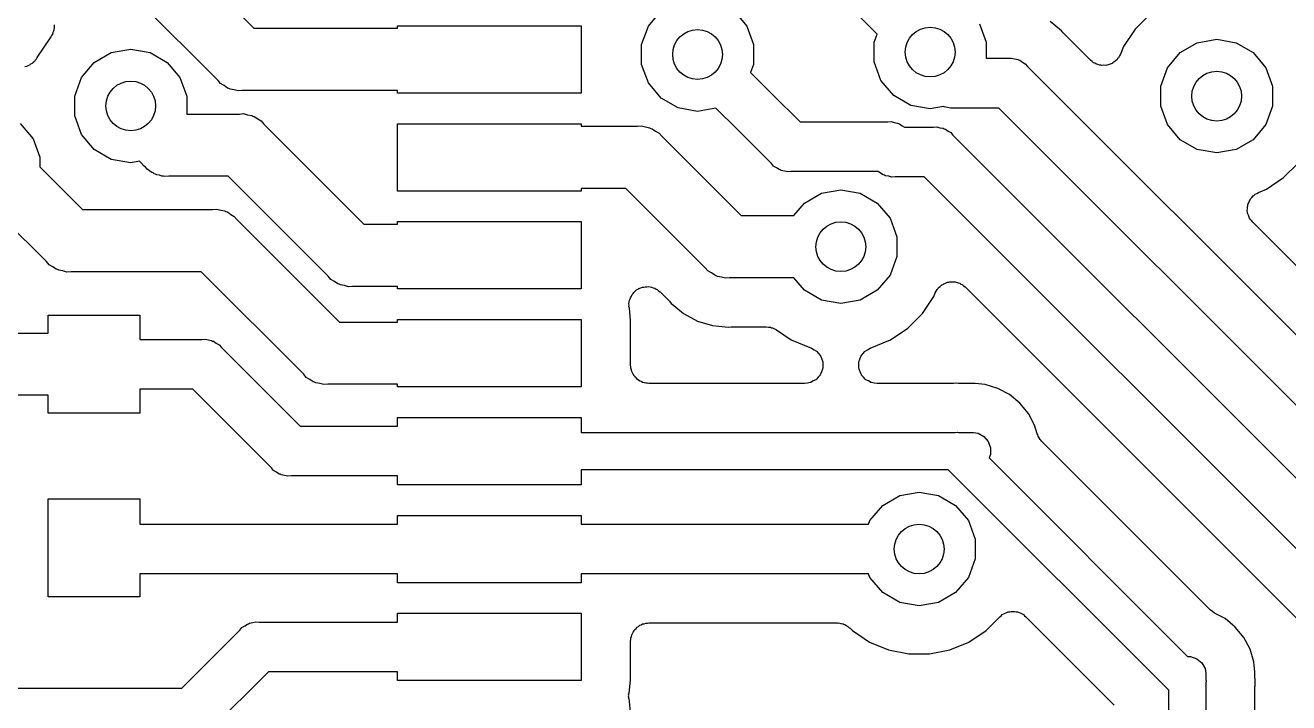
# Model space of a CAD drawing. Extents: x 91 to 190.2, y -113.9 to -59.9.
# Drawn here: x 128.57 to 138.89, y -92.38 to -86.84 of the extents above; entities that cross this region are included whole.
import ezdxf

# ---------------------------------------------------------------- set-up
doc = ezdxf.new("R2010")
doc.units = 0
doc.header["$MEASUREMENT"] = 0
doc.layers.add('BLACK', color=7, linetype='CONTINUOUS')

msp = doc.modelspace()

# ---------------------------------------------------------------- linework, layer by layer
at = {"layer": 'BLACK', "linetype": 'CONTINUOUS'}
for p, q in [((135.527, -86.914), (134.723, -86.11)), ((129.877, -86.308), (130.435, -86.866)), ((130.143, -87.2918), (129.502, -86.6515)), ((133.658, -86.8479), (133.762, -86.7244)), ((134.358, -86.7244), (134.462, -86.8479)), ((137.754, -86.7542), (137.634, -86.8736)), ((128.8, -86.8888), (128.795, -86.9007)), ((128.802, -86.8757), (128.8, -86.8888)), ((128.805, -86.8631), (128.802, -86.8757)), ((128.805, -86.8369), (128.804, -86.85)), ((128.804, -86.85), (128.805, -86.8631)), ((130.435, -86.866), (131.61, -86.866)), ((131.61, -86.866), (131.61, -86.845)), ((131.61, -86.845), (133.11, -86.845)), ((133.11, -86.845), (133.11, -87.395)), ((133.603, -86.9994), (133.658, -86.8479)), ((134.462, -86.8479), (134.517, -86.9994)), ((136.362, -86.8279), (136.417, -86.9794)), ((137.033, -86.8854), (136.941, -86.81)), ((137.047, -86.9027), (137.033, -86.8854)), ((137.634, -86.8736), (137.54, -87.014)), ((128.771, -86.9439), (128.664, -87.1037)), ((128.778, -86.936), (128.771, -86.9439)), ((128.784, -86.9241), (128.778, -86.936)), ((128.792, -86.9134), (128.784, -86.9241)), ((128.795, -86.9007), (128.792, -86.9134)), ((135.503, -86.9794), (135.527, -86.914)), ((135.503, -87.1406), (135.503, -86.9794)), ((136.417, -86.9794), (136.417, -87.1108)), ((137.052, -86.9076), (137.047, -86.9027)), ((137.057, -86.9136), (137.052, -86.9076)), ((137.269, -87.1263), (137.057, -86.9136)), ((138.002, -87.0644), (138.141, -86.9837)), ((138.141, -86.9837), (138.3, -86.9557)), ((138.3, -86.9557), (138.459, -86.9837)), ((138.459, -86.9837), (138.598, -87.0644)), ((129.132, -87.1444), (129.271, -87.0637)), ((129.271, -87.0637), (129.43, -87.0357)), ((129.43, -87.0357), (129.589, -87.0637)), ((129.589, -87.0637), (129.728, -87.1444)), ((133.603, -87.1606), (133.603, -86.9994)), ((134.517, -86.9994), (134.517, -87.1606)), ((137.505, -87.0914), (137.498, -87.1063)), ((137.514, -87.0776), (137.505, -87.0914)), ((137.54, -87.014), (137.514, -87.0776)), ((137.898, -87.1879), (138.002, -87.0644)), ((138.598, -87.0644), (138.702, -87.1879)), ((128.578, -87.1781), (128.564, -87.1798)), ((128.589, -87.1721), (128.578, -87.1781)), ((128.602, -87.1681), (128.589, -87.1721)), ((128.612, -87.1601), (128.602, -87.1681)), ((128.624, -87.1541), (128.612, -87.1601)), ((128.633, -87.1444), (128.624, -87.1541)), ((128.643, -87.1364), (128.633, -87.1444)), ((128.65, -87.1253), (128.643, -87.1364)), ((128.659, -87.1157), (128.65, -87.1253)), ((128.664, -87.1037), (128.659, -87.1157)), ((129.028, -87.2679), (129.132, -87.1444)), ((129.728, -87.1444), (129.832, -87.2679)), ((133.658, -87.3121), (133.603, -87.1606)), ((134.517, -87.1606), (134.493, -87.226)), ((135.558, -87.2921), (135.503, -87.1406)), ((136.417, -87.1108), (136.595, -87.1108)), ((136.595, -87.1108), (136.622, -87.1084)), ((136.622, -87.1084), (136.648, -87.1154)), ((136.648, -87.1154), (136.675, -87.1201)), ((136.675, -87.1201), (136.682, -87.1246)), ((136.682, -87.1246), (136.691, -87.127)), ((136.691, -87.127), (136.713, -87.1424)), ((136.713, -87.1424), (136.737, -87.1559)), ((136.737, -87.1559), (136.754, -87.1766)), ((136.754, -87.1766), (140.474, -90.8968)), ((137.283, -87.1357), (137.269, -87.1263)), ((137.295, -87.1467), (137.283, -87.1357)), ((137.304, -87.1505), (137.295, -87.1467)), ((137.312, -87.1562), (137.304, -87.1505)), ((137.328, -87.1604), (137.312, -87.1562)), ((137.343, -87.1667), (137.328, -87.1604)), ((137.353, -87.1671), (137.343, -87.1667)), ((137.362, -87.1697), (137.353, -87.1671)), ((137.379, -87.1682), (137.362, -87.1697)), ((137.395, -87.1689), (137.379, -87.1682)), ((137.404, -87.166), (137.395, -87.1689)), ((137.414, -87.1651), (137.404, -87.166)), ((137.429, -87.1582), (137.414, -87.1651)), ((137.445, -87.1533), (137.429, -87.1582)), ((137.452, -87.1473), (137.445, -87.1533)), ((137.461, -87.1431), (137.452, -87.1473)), ((137.473, -87.1315), (137.461, -87.1431)), ((137.486, -87.1216), (137.473, -87.1315)), ((137.491, -87.1132), (137.486, -87.1216)), ((137.498, -87.1063), (137.491, -87.1132)), ((137.843, -87.3394), (137.898, -87.1879)), ((138.702, -87.1879), (138.757, -87.3394)), ((128.973, -87.4194), (129.028, -87.2679)), ((129.832, -87.2679), (129.887, -87.4194)), ((130.164, -87.3176), (130.143, -87.2918)), ((134.493, -87.226), (134.673, -87.4061)), ((135.662, -87.4156), (135.558, -87.2921)), ((130.193, -87.3344), (130.164, -87.3176)), ((130.221, -87.3538), (130.193, -87.3344)), ((130.232, -87.3567), (130.221, -87.3538)), ((130.242, -87.3624), (130.232, -87.3567)), ((130.275, -87.3682), (130.242, -87.3624)), ((130.308, -87.3769), (130.275, -87.3682)), ((130.341, -87.374), (130.308, -87.3769)), ((131.61, -87.374), (130.341, -87.374)), ((131.61, -87.395), (131.61, -87.374)), ((133.11, -87.395), (131.61, -87.395)), ((133.762, -87.4356), (133.658, -87.3121)), ((134.673, -87.4061), (134.673, -87.4061)), ((134.673, -87.4061), (134.898, -87.6304)), ((137.843, -87.5006), (137.843, -87.3394)), ((138.757, -87.3394), (138.757, -87.5006)), ((128.973, -87.5806), (128.973, -87.4194)), ((129.887, -87.4194), (129.887, -87.566)), ((133.901, -87.5163), (133.762, -87.4356)), ((135.801, -87.4963), (135.662, -87.4156)), ((135.96, -87.5243), (135.801, -87.4963)), ((136.069, -87.5051), (135.96, -87.5243)), ((136.073, -87.5079), (136.069, -87.5051)), ((136.1, -87.5126), (136.073, -87.5079)), ((136.126, -87.5195), (136.1, -87.5126)), ((137.898, -87.6521), (137.843, -87.5006)), ((138.757, -87.5006), (138.702, -87.6521)), ((129.028, -87.7321), (128.973, -87.5806)), ((129.887, -87.566), (130.319, -87.566)), ((130.319, -87.566), (130.352, -87.5631)), ((130.352, -87.5631), (130.385, -87.5718)), ((130.385, -87.5718), (130.418, -87.5776)), ((130.418, -87.5776), (130.428, -87.5833)), ((130.428, -87.5833), (130.439, -87.5862)), ((130.439, -87.5862), (130.467, -87.6056)), ((130.467, -87.6056), (130.496, -87.6224)), ((134.06, -87.5443), (133.901, -87.5163)), ((134.21, -87.5177), (134.06, -87.5443)), ((134.386, -87.6935), (134.21, -87.5177)), ((136.153, -87.5172), (136.126, -87.5195)), ((136.52, -87.5172), (136.153, -87.5172)), ((140.24, -91.2374), (136.52, -87.5172)), ((128.528, -87.6444), (128.632, -87.7679)), ((130.496, -87.6224), (130.517, -87.6482)), ((130.517, -87.6482), (131.335, -88.466)), ((131.61, -88.195), (131.61, -87.645)), ((131.61, -87.645), (133.11, -87.645)), ((133.11, -87.645), (133.11, -87.666)), ((133.11, -87.666), (133.569, -87.666)), ((133.569, -87.666), (133.602, -87.6631)), ((133.602, -87.6631), (133.635, -87.6718)), ((133.635, -87.6718), (133.668, -87.6776)), ((133.668, -87.6776), (133.678, -87.6833)), ((133.678, -87.6833), (133.689, -87.6862)), ((133.689, -87.6862), (133.717, -87.7056)), ((133.717, -87.7056), (133.746, -87.7224)), ((134.664, -87.971), (134.386, -87.6935)), ((134.386, -87.6935), (134.386, -87.6935)), ((134.898, -87.6304), (135.613, -87.6304)), ((135.613, -87.6304), (135.64, -87.6281)), ((135.64, -87.6281), (135.666, -87.635)), ((135.666, -87.635), (135.692, -87.6397)), ((135.692, -87.6397), (135.7, -87.6442)), ((135.7, -87.6442), (135.709, -87.6466)), ((135.709, -87.6466), (135.731, -87.6621)), ((135.731, -87.6621), (135.75, -87.6732)), ((135.75, -87.6732), (135.988, -87.6732)), ((135.988, -87.6732), (136.014, -87.6709)), ((136.014, -87.6709), (136.04, -87.6778)), ((136.04, -87.6778), (136.067, -87.6825)), ((136.067, -87.6825), (136.075, -87.687)), ((136.075, -87.687), (136.084, -87.6894)), ((136.084, -87.6894), (136.106, -87.7049)), ((136.106, -87.7049), (136.129, -87.7183)), ((136.129, -87.7183), (136.146, -87.739)), ((138.002, -87.7756), (137.898, -87.6521)), ((138.702, -87.6521), (138.598, -87.7756)), ((128.632, -87.7679), (128.687, -87.9194)), ((129.132, -87.8556), (129.028, -87.7321)), ((133.746, -87.7224), (133.767, -87.7482)), ((133.767, -87.7482), (134.415, -88.396)), ((136.146, -87.739), (140.444, -92.0368)), ((138.141, -87.8563), (138.002, -87.7756)), ((138.598, -87.7756), (138.459, -87.8563)), ((128.687, -87.9194), (128.687, -87.998)), ((129.271, -87.9363), (129.132, -87.8556)), ((138.3, -87.8843), (138.141, -87.8563)), ((138.459, -87.8563), (138.3, -87.8843)), ((128.687, -87.998), (129.035, -88.346)), ((129.43, -87.9643), (129.271, -87.9363)), ((129.502, -87.9515), (129.43, -87.9643)), ((129.527, -87.976), (129.502, -87.9515)), ((129.532, -87.9858), (129.527, -87.976)), ((129.55, -88.0003), (129.532, -87.9858)), ((129.564, -88.0176), (129.55, -88.0003)), ((129.584, -88.0289), (129.564, -88.0176)), ((129.601, -88.0434), (129.584, -88.0289)), ((134.681, -87.9917), (134.664, -87.971)), ((134.704, -88.0051), (134.681, -87.9917)), ((134.726, -88.0206), (134.704, -88.0051)), ((134.735, -88.023), (134.726, -88.0206)), ((134.743, -88.0275), (134.735, -88.023)), ((134.77, -88.0322), (134.743, -88.0275)), ((138.846, -88.0858), (138.966, -87.9664)), ((129.612, -88.0472), (129.601, -88.0434)), ((129.621, -88.0538), (129.612, -88.0472)), ((129.632, -88.0567), (129.621, -88.0538)), ((129.642, -88.0624), (129.632, -88.0567)), ((129.664, -88.0663), (129.642, -88.0624)), ((129.685, -88.074), (129.664, -88.0663)), ((129.697, -88.074), (129.685, -88.074)), ((129.708, -88.0769), (129.697, -88.074)), ((129.741, -88.074), (129.708, -88.0769)), ((130.225, -88.074), (129.741, -88.074)), ((131.043, -88.8918), (130.225, -88.074)), ((134.796, -88.0391), (134.77, -88.0322)), ((134.822, -88.0368), (134.796, -88.0391)), ((135.536, -88.0368), (134.822, -88.0368)), ((135.555, -88.0479), (135.536, -88.0368)), ((135.577, -88.0634), (135.555, -88.0479)), ((135.586, -88.0658), (135.577, -88.0634)), ((135.594, -88.0703), (135.586, -88.0658)), ((135.621, -88.075), (135.594, -88.0703)), ((135.647, -88.0819), (135.621, -88.075)), ((135.674, -88.0796), (135.647, -88.0819)), ((135.912, -88.0796), (135.674, -88.0796)), ((140.21, -92.3774), (135.912, -88.0796)), ((138.706, -88.1796), (138.846, -88.0858)), ((133.11, -88.195), (131.61, -88.195)), ((133.475, -88.174), (133.11, -88.174)), ((133.11, -88.174), (133.11, -88.195)), ((134.123, -88.8218), (133.475, -88.174)), ((134.932, -88.2944), (135.071, -88.2137)), ((135.071, -88.2137), (135.23, -88.1857)), ((135.23, -88.1857), (135.389, -88.2137)), ((135.389, -88.2137), (135.528, -88.2944)), ((138.588, -88.247), (138.598, -88.234)), ((138.598, -88.234), (138.607, -88.2287)), ((138.607, -88.2287), (138.614, -88.2217)), ((138.614, -88.2217), (138.629, -88.2148)), ((138.629, -88.2148), (138.642, -88.206)), ((138.642, -88.206), (138.706, -88.1796)), ((134.846, -88.396), (134.932, -88.2944)), ((135.528, -88.2944), (135.632, -88.4179)), ((138.551, -88.325), (138.554, -88.3156)), ((138.552, -88.3414), (138.551, -88.325)), ((138.554, -88.3156), (138.555, -88.3058)), ((138.555, -88.3058), (138.562, -88.2909)), ((138.562, -88.2909), (138.567, -88.2753)), ((138.567, -88.2753), (138.573, -88.2675)), ((138.573, -88.2675), (138.577, -88.2586)), ((138.577, -88.2586), (138.588, -88.247)), ((128.743, -88.7718), (128.4, -88.4296)), ((129.035, -88.346), (130.099, -88.346)), ((130.099, -88.346), (130.132, -88.3431)), ((130.132, -88.3431), (130.165, -88.3518)), ((130.165, -88.3518), (130.198, -88.3576)), ((130.198, -88.3576), (130.208, -88.3633)), ((130.208, -88.3633), (130.219, -88.3662)), ((130.219, -88.3662), (130.247, -88.3856)), ((130.247, -88.3856), (130.276, -88.4024)), ((130.276, -88.4024), (130.297, -88.4282)), ((130.297, -88.4282), (131.135, -89.266)), ((134.415, -88.396), (134.846, -88.396)), ((135.632, -88.4179), (135.687, -88.5694)), ((138.55, -88.3577), (138.552, -88.3414)), ((138.553, -88.3672), (138.55, -88.3577)), ((138.553, -88.3771), (138.553, -88.3672)), ((138.56, -88.3922), (138.553, -88.3771)), ((138.564, -88.408), (138.56, -88.3922)), ((138.569, -88.4161), (138.564, -88.408)), ((138.573, -88.4252), (138.569, -88.4161)), ((138.584, -88.4373), (138.573, -88.4252)), ((138.594, -88.4507), (138.584, -88.4373)), ((131.335, -88.466), (131.61, -88.466)), ((131.61, -88.466), (131.61, -88.445)), ((131.61, -88.445), (133.11, -88.445)), ((133.11, -88.445), (133.11, -88.995)), ((140.545, -90.4017), (138.594, -88.4507)), ((135.687, -88.5694), (135.687, -88.7306)), ((135.687, -88.7306), (135.632, -88.8821)), ((128.764, -88.7976), (128.743, -88.7718)), ((128.793, -88.8144), (128.764, -88.7976)), ((128.821, -88.8338), (128.793, -88.8144)), ((128.832, -88.8367), (128.821, -88.8338)), ((128.842, -88.8424), (128.832, -88.8367)), ((128.875, -88.8482), (128.842, -88.8424)), ((128.908, -88.8569), (128.875, -88.8482)), ((128.941, -88.854), (128.908, -88.8569)), ((130.005, -88.854), (128.941, -88.854)), ((130.843, -89.6918), (130.005, -88.854)), ((134.144, -88.8476), (134.123, -88.8218)), ((134.173, -88.8644), (134.144, -88.8476)), ((131.064, -88.9176), (131.043, -88.8918)), ((131.093, -88.9344), (131.064, -88.9176)), ((131.121, -88.9538), (131.093, -88.9344)), ((131.132, -88.9567), (131.121, -88.9538)), ((131.142, -88.9624), (131.132, -88.9567)), ((134.201, -88.8838), (134.173, -88.8644)), ((134.212, -88.8867), (134.201, -88.8838)), ((134.222, -88.8924), (134.212, -88.8867)), ((134.255, -88.8982), (134.222, -88.8924)), ((134.288, -88.9069), (134.255, -88.8982)), ((134.321, -88.904), (134.288, -88.9069)), ((134.846, -88.904), (134.321, -88.904)), ((134.932, -89.0056), (134.846, -88.904)), ((135.632, -88.8821), (135.528, -89.0056)), ((136.054, -88.9623), (136.063, -88.9581)), ((136.063, -88.9581), (136.071, -88.9521)), ((136.071, -88.9521), (136.086, -88.9472)), ((136.086, -88.9472), (136.101, -88.9402)), ((136.101, -88.9402), (136.111, -88.9394)), ((136.111, -88.9394), (136.12, -88.9364)), ((136.12, -88.9364), (136.137, -88.9371)), ((136.137, -88.9371), (136.153, -88.9357)), ((136.153, -88.9357), (136.163, -88.9383)), ((136.163, -88.9383), (136.172, -88.9387)), ((136.172, -88.9387), (136.188, -88.9449)), ((136.188, -88.9449), (136.203, -88.9492)), ((136.203, -88.9492), (136.211, -88.9548)), ((136.211, -88.9548), (136.221, -88.9586)), ((131.175, -88.9682), (131.142, -88.9624)), ((131.208, -88.9769), (131.175, -88.9682)), ((131.241, -88.974), (131.208, -88.9769)), ((131.61, -88.974), (131.241, -88.974)), ((131.61, -88.995), (131.61, -88.974)), ((133.11, -88.995), (131.61, -88.995)), ((133.511, -89.0666), (133.519, -89.0536)), ((133.519, -89.0536), (133.526, -89.0395)), ((133.526, -89.0395), (133.533, -89.0319)), ((133.533, -89.0319), (133.539, -89.023)), ((133.539, -89.023), (133.551, -89.0137)), ((133.551, -89.0137), (133.562, -89.0027)), ((133.562, -89.0027), (133.572, -88.9981)), ((133.572, -88.9981), (133.581, -88.9917)), ((133.581, -88.9917), (133.596, -88.9872)), ((133.596, -88.9872), (133.61, -88.9806)), ((133.61, -88.9806), (133.62, -88.9797)), ((133.62, -88.9797), (133.631, -88.9766)), ((133.631, -88.9766), (133.646, -88.9775)), ((133.646, -88.9775), (133.662, -88.9761)), ((133.662, -88.9761), (133.672, -88.9789)), ((133.672, -88.9789), (133.683, -88.9795)), ((133.683, -88.9795), (133.697, -88.9856)), ((133.697, -88.9856), (133.712, -88.9896)), ((133.712, -88.9896), (133.721, -88.9957)), ((133.721, -88.9957), (133.73, -88.9999)), ((133.73, -88.9999), (133.742, -89.0105)), ((133.742, -89.0105), (133.755, -89.0195)), ((133.755, -89.0195), (133.82, -89.0845)), ((135.071, -89.0863), (134.932, -89.0056)), ((135.528, -89.0056), (135.389, -89.0863)), ((135.896, -89.1964), (135.99, -89.056)), ((135.99, -89.056), (136.001, -89.0277)), ((136.001, -89.0277), (136.01, -89.0139)), ((136.01, -89.0139), (136.017, -88.9991)), ((136.017, -88.9991), (136.024, -88.9921)), ((136.024, -88.9921), (136.029, -88.9838)), ((136.029, -88.9838), (136.042, -88.9738)), ((136.042, -88.9738), (136.054, -88.9623)), ((136.221, -88.9586), (136.233, -88.9697)), ((136.233, -88.9697), (136.246, -88.9791)), ((136.246, -88.9791), (139.495, -92.2278)), ((133.499, -89.1174), (133.502, -89.1022)), ((133.5, -89.128), (133.499, -89.1174)), ((133.499, -89.1386), (133.5, -89.128)), ((133.503, -89.1526), (133.499, -89.1386)), ((133.502, -89.1022), (133.504, -89.0867)), ((133.513, -89.2524), (133.503, -89.1526)), ((133.504, -89.0867), (133.508, -89.077)), ((133.508, -89.077), (133.511, -89.0666)), ((133.82, -89.0845), (133.824, -89.0906)), ((133.824, -89.0906), (133.83, -89.0954)), ((133.83, -89.0954), (133.845, -89.1147)), ((133.845, -89.1147), (133.865, -89.1305)), ((133.865, -89.1305), (133.865, -89.1305)), ((133.865, -89.1305), (133.945, -89.1964)), ((135.23, -89.1143), (135.071, -89.0863)), ((135.389, -89.0863), (135.23, -89.1143)), ((128.755, -89.356), (128.755, -89.21)), ((128.755, -89.21), (129.505, -89.21)), ((129.505, -89.21), (129.505, -89.4068)), ((131.135, -89.266), (131.61, -89.266)), ((131.61, -89.266), (131.61, -89.245)), ((131.61, -89.245), (133.11, -89.245)), ((133.11, -89.245), (133.11, -89.795)), ((133.513, -89.6176), (133.513, -89.2524)), ((133.945, -89.1964), (133.945, -89.1964)), ((133.945, -89.1964), (133.945, -89.1964)), ((133.945, -89.1964), (134.059, -89.2571)), ((134.059, -89.2571), (134.182, -89.2945)), ((135.776, -89.3158), (135.896, -89.1964)), ((128.352, -89.356), (128.755, -89.356)), ((134.182, -89.2945), (134.285, -89.3047)), ((134.285, -89.3047), (134.285, -89.3047)), ((134.285, -89.3047), (134.285, -89.3047)), ((134.285, -89.3047), (134.31, -89.3072)), ((134.31, -89.3072), (134.335, -89.3047)), ((134.335, -89.3047), (134.342, -89.3053)), ((134.342, -89.3053), (134.349, -89.304)), ((134.349, -89.304), (134.62, -89.304)), ((134.62, -89.304), (134.638, -89.3071)), ((134.638, -89.3071), (134.656, -89.3083)), ((134.656, -89.3083), (134.664, -89.3116)), ((134.664, -89.3116), (134.672, -89.313)), ((134.672, -89.313), (134.687, -89.322)), ((134.687, -89.322), (134.704, -89.3293)), ((134.704, -89.3293), (134.824, -89.4096)), ((135.636, -89.4096), (135.776, -89.3158)), ((129.505, -89.4068), (130.011, -89.4068)), ((130.011, -89.4068), (130.038, -89.4045)), ((130.038, -89.4045), (130.064, -89.4114)), ((130.064, -89.4114), (130.091, -89.4161)), ((130.091, -89.4161), (130.098, -89.4206)), ((130.098, -89.4206), (130.107, -89.423)), ((130.107, -89.423), (130.129, -89.4385)), ((130.129, -89.4385), (130.153, -89.4519)), ((130.153, -89.4519), (130.17, -89.4726)), ((130.17, -89.4726), (130.814, -90.1168)), ((134.824, -89.4096), (134.991, -89.479)), ((135.469, -89.479), (135.636, -89.4096)), ((134.991, -89.479), (135.011, -89.4913)), ((135.011, -89.4913), (135.03, -89.5027)), ((135.03, -89.5027), (135.033, -89.5052)), ((135.033, -89.5052), (135.035, -89.507)), ((135.035, -89.507), (135.049, -89.5251)), ((135.049, -89.5251), (135.064, -89.5426)), ((135.064, -89.5426), (135.065, -89.5457)), ((135.065, -89.5457), (135.067, -89.5483)), ((135.067, -89.5483), (135.074, -89.5701)), ((135.074, -89.5701), (135.082, -89.5916)), ((135.378, -89.5916), (135.386, -89.5701)), ((135.386, -89.5701), (135.393, -89.5483)), ((135.393, -89.5483), (135.395, -89.5457)), ((135.395, -89.5457), (135.396, -89.5426)), ((135.396, -89.5426), (135.411, -89.5251)), ((135.411, -89.5251), (135.425, -89.507)), ((135.425, -89.507), (135.427, -89.5052)), ((135.427, -89.5052), (135.43, -89.5027)), ((135.43, -89.5027), (135.449, -89.4913)), ((135.449, -89.4913), (135.469, -89.479)), ((133.515, -89.6305), (133.513, -89.6176)), ((133.515, -89.6436), (133.515, -89.6305)), ((133.519, -89.656), (133.515, -89.6436)), ((133.522, -89.6689), (133.519, -89.656)), ((133.528, -89.6803), (133.522, -89.6689)), ((133.533, -89.6926), (133.528, -89.6803)), ((135.072, -89.6711), (135.064, -89.6926)), ((135.08, -89.6501), (135.072, -89.6711)), ((135.081, -89.6468), (135.08, -89.6501)), ((135.082, -89.6436), (135.081, -89.6468)), ((135.082, -89.5916), (135.082, -89.5949)), ((135.082, -89.5949), (135.083, -89.598)), ((135.083, -89.598), (135.082, -89.6208)), ((135.082, -89.6208), (135.082, -89.6436)), ((135.377, -89.598), (135.378, -89.5949)), ((135.378, -89.6208), (135.377, -89.598)), ((135.378, -89.5949), (135.378, -89.5916)), ((135.378, -89.6436), (135.378, -89.6208)), ((135.379, -89.6468), (135.378, -89.6436)), ((135.38, -89.6501), (135.379, -89.6468)), ((135.388, -89.6711), (135.38, -89.6501)), ((135.396, -89.6926), (135.388, -89.6711)), ((130.864, -89.7176), (130.843, -89.6918)), ((130.893, -89.7344), (130.864, -89.7176)), ((130.921, -89.7538), (130.893, -89.7344)), ((130.932, -89.7567), (130.921, -89.7538)), ((130.942, -89.7624), (130.932, -89.7567)), ((130.975, -89.7682), (130.942, -89.7624)), ((131.008, -89.7769), (130.975, -89.7682)), ((131.041, -89.774), (131.008, -89.7769)), ((131.61, -89.774), (131.041, -89.774)), ((131.61, -89.795), (131.61, -89.774)), ((133.541, -89.7027), (133.533, -89.6926)), ((133.548, -89.714), (133.541, -89.7027)), ((133.558, -89.7225), (133.548, -89.714)), ((133.566, -89.7325), (133.558, -89.7225)), ((133.578, -89.7391), (133.566, -89.7325)), ((133.588, -89.7475), (133.578, -89.7391)), ((133.6, -89.752), (133.588, -89.7475)), ((133.611, -89.7586), (133.6, -89.752)), ((133.624, -89.7608), (133.611, -89.7586)), ((133.637, -89.7653), (133.624, -89.7608)), ((133.65, -89.7653), (133.637, -89.7653)), ((133.663, -89.7676), (133.65, -89.7653)), ((134.934, -89.7676), (133.663, -89.7676)), ((134.957, -89.7636), (134.934, -89.7676)), ((134.979, -89.7607), (134.957, -89.7636)), ((134.982, -89.7591), (134.979, -89.7607)), ((134.985, -89.7586), (134.982, -89.7591)), ((135.005, -89.7471), (134.985, -89.7586)), ((135.025, -89.7366), (135.005, -89.7471)), ((135.028, -89.7342), (135.025, -89.7366)), ((135.03, -89.7325), (135.028, -89.7342)), ((135.045, -89.715), (135.03, -89.7325)), ((135.061, -89.6982), (135.045, -89.715)), ((135.062, -89.6951), (135.061, -89.6982)), ((135.064, -89.6926), (135.062, -89.6951)), ((135.398, -89.6951), (135.396, -89.6926)), ((135.399, -89.6982), (135.398, -89.6951)), ((135.415, -89.715), (135.399, -89.6982)), ((135.43, -89.7325), (135.415, -89.715)), ((135.432, -89.7342), (135.43, -89.7325)), ((135.435, -89.7366), (135.432, -89.7342)), ((135.455, -89.7471), (135.435, -89.7366)), ((135.475, -89.7586), (135.455, -89.7471)), ((135.478, -89.7591), (135.475, -89.7586)), ((135.481, -89.7607), (135.478, -89.7591)), ((135.503, -89.7636), (135.481, -89.7607)), ((135.526, -89.7676), (135.503, -89.7636)), ((136.136, -89.7676), (135.526, -89.7676)), ((136.143, -89.7663), (136.136, -89.7676)), ((136.15, -89.7669), (136.143, -89.7663)), ((136.17, -89.7649), (136.15, -89.7669)), ((136.19, -89.7669), (136.17, -89.7649)), ((136.197, -89.7663), (136.19, -89.7669)), ((136.204, -89.7676), (136.197, -89.7663)), ((136.327, -89.7676), (136.204, -89.7676)), ((136.408, -89.7756), (136.327, -89.7676)), ((136.512, -89.8072), (136.408, -89.7756)), ((128.755, -89.864), (128.258, -89.864)), ((128.755, -90.01), (128.755, -89.864)), ((129.936, -89.8132), (129.505, -89.8132)), ((129.505, -89.8132), (129.505, -90.01)), ((130.58, -90.4574), (129.936, -89.8132)), ((133.11, -89.795), (131.61, -89.795)), ((136.608, -89.8585), (136.512, -89.8072)), ((136.692, -89.9275), (136.608, -89.8585)), ((136.762, -90.0116), (136.692, -89.9275)), ((129.505, -90.01), (128.755, -90.01)), ((131.61, -90.1168), (131.61, -90.045)), ((131.61, -90.045), (133.11, -90.045)), ((133.11, -90.045), (133.11, -90.1676)), ((136.813, -90.1076), (136.762, -90.0116)), ((130.814, -90.1168), (131.61, -90.1168)), ((133.11, -90.1676), (136.163, -90.1676)), ((136.163, -90.1676), (136.183, -90.1658)), ((136.183, -90.1658), (136.19, -90.1676)), ((136.19, -90.1676), (136.313, -90.1676)), ((136.313, -90.1676), (136.353, -90.1746)), ((136.353, -90.1746), (136.399, -90.2015)), ((136.834, -90.1779), (136.813, -90.1076)), ((136.839, -90.1874), (136.834, -90.1779)), ((136.842, -90.1977), (136.839, -90.1874)), ((136.399, -90.2015), (136.434, -90.2426)), ((136.434, -90.2426), (136.452, -90.2931)), ((136.452, -90.2931), (136.452, -90.3469)), ((136.851, -90.2105), (136.842, -90.1977)), ((136.858, -90.2244), (136.851, -90.2105)), ((136.865, -90.2317), (136.858, -90.2244)), ((136.872, -90.2404), (136.865, -90.2317)), ((138.248, -91.6168), (136.872, -90.2404)), ((136.452, -90.3469), (136.442, -90.3762)), ((136.442, -90.3762), (138.063, -91.9976)), ((130.597, -90.4781), (130.58, -90.4574)), ((130.621, -90.4915), (130.597, -90.4781)), ((130.643, -90.507), (130.621, -90.4915)), ((136.107, -90.4724), (133.11, -90.4724)), ((133.11, -90.4724), (133.11, -90.595)), ((137.908, -92.2731), (136.107, -90.4724)), ((130.652, -90.5094), (130.643, -90.507)), ((130.659, -90.5139), (130.652, -90.5094)), ((130.686, -90.5186), (130.659, -90.5139)), ((130.712, -90.5255), (130.686, -90.5186)), ((130.739, -90.5232), (130.712, -90.5255)), ((131.61, -90.5232), (130.739, -90.5232)), ((131.61, -90.595), (131.61, -90.5232)), ((133.11, -90.595), (131.61, -90.595)), ((128.755, -91.51), (128.755, -90.71)), ((128.755, -90.71), (129.505, -90.71)), ((129.505, -90.71), (129.505, -90.9168)), ((135.572, -90.7644), (135.711, -90.6837)), ((135.711, -90.6837), (135.87, -90.6557)), ((135.87, -90.6557), (136.029, -90.6837)), ((136.029, -90.6837), (136.168, -90.7644)), ((135.468, -90.8879), (135.572, -90.7644)), ((136.168, -90.7644), (136.272, -90.8879)), ((129.505, -90.9168), (131.61, -90.9168)), ((131.61, -90.9168), (131.61, -90.845)), ((131.61, -90.845), (133.11, -90.845)), ((133.11, -90.845), (133.11, -90.9168)), ((133.11, -90.9168), (135.457, -90.9168)), ((135.457, -90.9168), (135.468, -90.8879)), ((136.272, -90.8879), (136.327, -91.0394)), ((136.327, -91.0394), (136.327, -91.2006)), ((136.327, -91.2006), (136.272, -91.3521)), ((131.61, -91.3232), (129.505, -91.3232)), ((129.505, -91.3232), (129.505, -91.51)), ((131.61, -91.395), (131.61, -91.3232)), ((135.457, -91.3232), (133.11, -91.3232)), ((133.11, -91.3232), (133.11, -91.395)), ((135.468, -91.3521), (135.457, -91.3232)), ((133.11, -91.395), (131.61, -91.395)), ((135.572, -91.4756), (135.468, -91.3521)), ((136.272, -91.3521), (136.168, -91.4756)), ((129.505, -91.51), (128.755, -91.51)), ((135.711, -91.5563), (135.572, -91.4756)), ((136.168, -91.4756), (136.029, -91.5563)), ((135.87, -91.5843), (135.711, -91.5563)), ((136.029, -91.5563), (135.87, -91.5843)), ((136.572, -91.6429), (136.585, -91.6395)), ((136.585, -91.6395), (136.597, -91.634)), ((136.597, -91.634), (136.61, -91.6328)), ((136.61, -91.6328), (136.622, -91.6294)), ((136.622, -91.6294), (136.636, -91.6306)), ((136.636, -91.6306), (136.649, -91.6294)), ((136.649, -91.6294), (136.661, -91.6328)), ((136.661, -91.6328), (136.674, -91.634)), ((136.674, -91.634), (136.686, -91.6395)), ((136.686, -91.6395), (136.699, -91.6429)), ((138.266, -91.6295), (138.248, -91.6168)), ((138.283, -91.643), (138.266, -91.6295)), ((130.361, -91.7485), (130.383, -91.733)), ((130.383, -91.733), (130.392, -91.7306)), ((130.392, -91.7306), (130.399, -91.7261)), ((130.399, -91.7261), (130.426, -91.7214)), ((130.426, -91.7214), (130.452, -91.7145)), ((130.452, -91.7145), (130.479, -91.7168)), ((130.479, -91.7168), (131.61, -91.7168)), ((131.61, -91.7168), (131.61, -91.645)), ((131.61, -91.645), (133.11, -91.645)), ((133.11, -91.645), (133.11, -92.195)), ((133.578, -91.7517), (133.588, -91.7433)), ((133.588, -91.7433), (133.6, -91.7388)), ((133.6, -91.7388), (133.611, -91.7322)), ((133.611, -91.7322), (133.624, -91.73)), ((133.624, -91.73), (133.637, -91.7255)), ((133.637, -91.7255), (133.65, -91.7255)), ((133.65, -91.7255), (133.663, -91.7232)), ((133.663, -91.7232), (135.199, -91.7232)), ((135.199, -91.7232), (135.205, -91.7243)), ((135.205, -91.7243), (135.212, -91.7238)), ((135.212, -91.7238), (135.231, -91.7288)), ((135.231, -91.7288), (135.25, -91.7322)), ((135.25, -91.7322), (135.256, -91.7355)), ((135.256, -91.7355), (135.262, -91.7373)), ((135.262, -91.7373), (135.278, -91.7485)), ((136.416, -91.7858), (136.529, -91.6728)), ((136.529, -91.6728), (136.54, -91.6653)), ((136.54, -91.6653), (136.549, -91.656)), ((136.549, -91.656), (136.561, -91.6504)), ((136.561, -91.6504), (136.572, -91.6429)), ((136.699, -91.6429), (136.71, -91.6504)), ((136.71, -91.6504), (136.722, -91.656)), ((136.722, -91.656), (136.731, -91.6653)), ((136.731, -91.6653), (136.742, -91.6728)), ((136.742, -91.6728), (137.464, -92.3949)), ((138.368, -91.6885), (138.283, -91.643)), ((138.452, -91.7575), (138.368, -91.6885)), ((129.846, -92.2568), (130.32, -91.7826)), ((130.32, -91.7826), (130.337, -91.7619)), ((130.337, -91.7619), (130.361, -91.7485)), ((133.515, -91.8472), (133.519, -91.8348)), ((133.515, -91.8603), (133.515, -91.8472)), ((133.519, -91.8348), (133.522, -91.8219)), ((133.522, -91.8219), (133.528, -91.8105)), ((133.528, -91.8105), (133.533, -91.7982)), ((133.533, -91.7982), (133.541, -91.7881)), ((133.541, -91.7881), (133.548, -91.7768)), ((133.548, -91.7768), (133.558, -91.7683)), ((133.558, -91.7683), (133.566, -91.7583)), ((133.566, -91.7583), (133.578, -91.7517)), ((135.278, -91.7485), (135.295, -91.7583)), ((135.295, -91.7583), (135.299, -91.7633)), ((135.299, -91.7633), (135.305, -91.7671)), ((135.305, -91.7671), (135.324, -91.7858)), ((135.324, -91.7858), (135.464, -91.8796)), ((136.276, -91.8796), (136.416, -91.7858)), ((138.522, -91.8416), (138.452, -91.7575)), ((138.573, -91.9376), (138.522, -91.8416)), ((133.513, -91.8732), (133.515, -91.8603)), ((133.513, -92.1876), (133.513, -91.8732)), ((135.464, -91.8796), (135.62, -91.9443)), ((135.62, -91.9443), (135.786, -91.9772)), ((135.954, -91.9772), (136.12, -91.9443)), ((136.12, -91.9443), (136.276, -91.8796)), ((138.604, -92.0417), (138.573, -91.9376)), ((135.786, -91.9772), (135.954, -91.9772)), ((138.063, -91.9976), (138.087, -91.9976)), ((138.087, -91.9976), (138.137, -92.016)), ((138.137, -92.016), (138.179, -92.0505)), ((138.179, -92.0505), (138.205, -92.0971)), ((138.612, -92.1229), (138.604, -92.0417)), ((130.554, -92.1232), (130.08, -92.5974)), ((131.61, -92.1232), (130.554, -92.1232)), ((131.61, -92.195), (131.61, -92.1232)), ((138.205, -92.0971), (138.212, -92.1367)), ((138.212, -92.1367), (138.212, -92.1899)), ((138.612, -92.1755), (138.612, -92.1229)), ((124.149, -92.2568), (129.846, -92.2568)), ((133.11, -92.195), (131.61, -92.195)), ((133.504, -92.2734), (133.513, -92.1876)), ((138.212, -92.1899), (138.214, -92.1965)), ((138.214, -92.1965), (138.212, -92.2166)), ((138.212, -92.2166), (138.212, -95.27)), ((138.614, -92.1828), (138.612, -92.1755)), ((138.612, -92.2445), (138.614, -92.2372)), ((138.612, -93.0472), (138.612, -92.2445)), ((138.613, -92.1902), (138.614, -92.1828)), ((138.615, -92.21), (138.613, -92.1902)), ((138.613, -92.2298), (138.615, -92.21)), ((138.614, -92.2372), (138.613, -92.2298)), ((133.497, -92.3118), (133.501, -92.2943)), ((133.498, -92.32), (133.497, -92.3118)), ((133.497, -92.3282), (133.498, -92.32)), ((133.501, -92.3457), (133.497, -92.3282)), ((133.501, -92.2943), (133.503, -92.2765)), ((133.503, -92.3635), (133.501, -92.3457)), ((133.503, -92.2765), (133.504, -92.2734)), ((133.504, -92.3666), (133.503, -92.3635)), ((137.908, -93.1476), (137.908, -92.2731)), ((133.513, -92.4524), (133.504, -92.3666))]:
    msp.add_line(p, q, dxfattribs=at)
at = {"layer": 'BLACK'}
for centre in [(134.06, -87.08), (135.96, -87.06), (129.43, -87.5), (129.43, -87.5), (138.3, -87.42), (135.23, -88.65), (135.87, -91.12)]:
    msp.add_circle(centre, 0.2032, dxfattribs=at)

doc.saveas('drawing.dxf')
